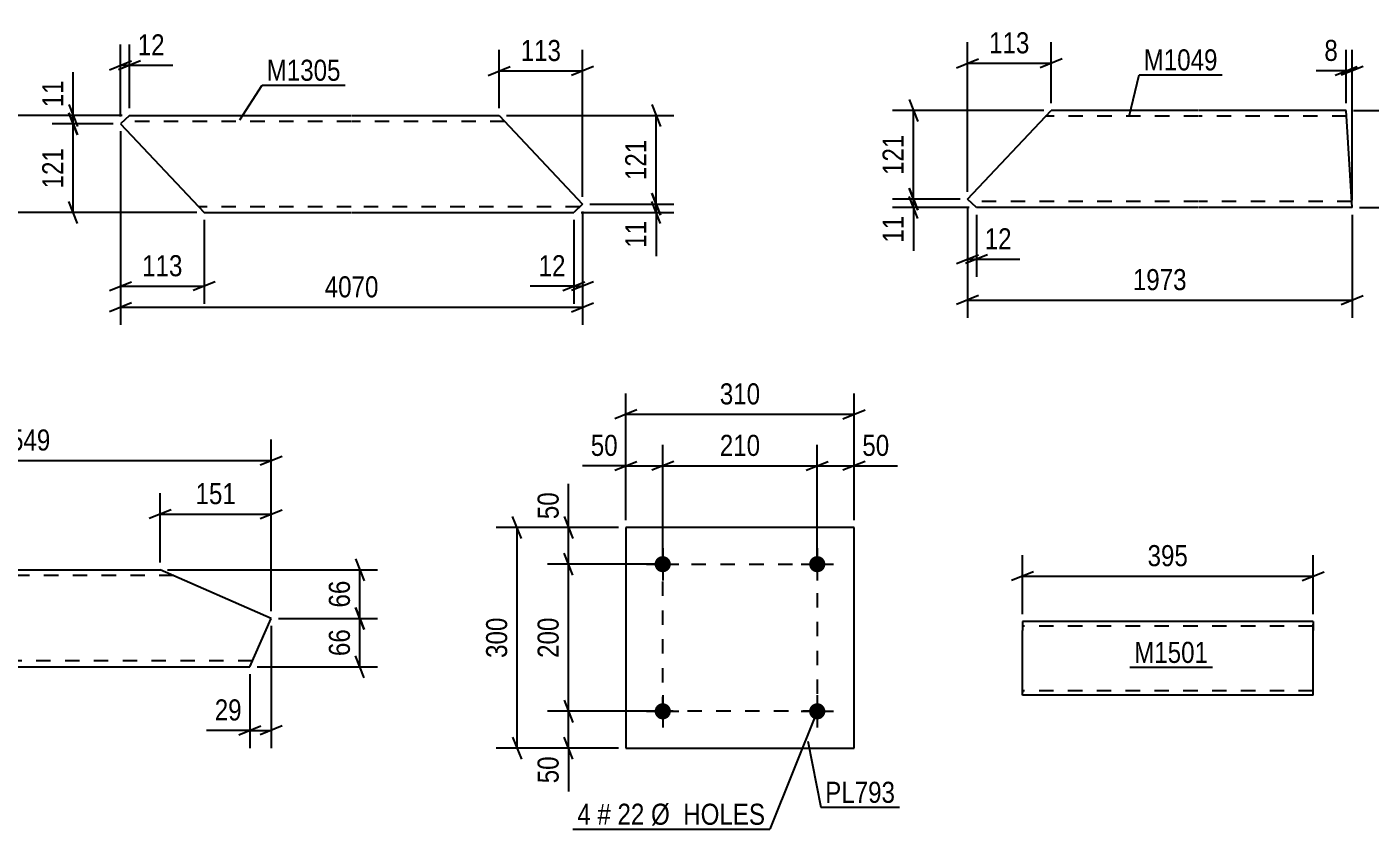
# Model space of a CAD drawing. Header units: millimetres. Extents: x -2250 to 594, y 0 to 1057.
# Drawn here: x 150.4 to 332.9, y 212.6 to 321.7 of the extents above; entities that cross this region are included whole.
import ezdxf

# ---------------------------------------------------------------- set-up
doc = ezdxf.new("R2010")
doc.units = ezdxf.units.MM
doc.linetypes.add('DXK_LINE_DOT2', pattern=[3.9198, 1.9599, -1.9599])
doc.styles.add('Arial', font='ARIAL.TTF', dxfattribs={"height": 0.2})
doc.styles.add('Arial Narrow', font='ARIALN.TTF', dxfattribs={"height": 0.2})

# ---------------------------------------------------------------- blocks, each defined once
blk = doc.blocks.new('Part-761553754-12325 - 12324')
at = {"color": 2, "linetype": 'Continuous'}
for p, q in [((285.67, 240.84), (285.67, 239.64)), ((325.17, 240.84), (285.67, 240.84)), ((285.67, 231.58), (285.67, 239.64)), ((325.17, 240.84), (325.17, 240.75)), ((325.17, 240.75), (325.17, 239.64)), ((325.17, 230.84), (325.17, 239.64)), ((285.67, 230.93), (285.67, 231.58)), ((285.67, 230.84), (285.67, 230.93)), ((325.17, 230.84), (285.67, 230.84))]:
    blk.add_line(p, q, dxfattribs=at)
at = {"color": 7, "linetype": 'DXK_LINE_DOT2'}
for p, q in [((325.17, 240.24), (285.67, 240.24)), ((325.17, 239.64), (325.17, 240.48)), ((285.67, 231.58), (285.67, 231.19)), ((285.67, 231.44), (285.67, 231.48)), ((325.17, 231.44), (285.67, 231.44)), ((285.67, 230.84), (285.67, 230.84)), ((325.17, 231.44), (325.17, 231.48))]:
    blk.add_line(p, q, dxfattribs=at)
blk = doc.blocks.new('Part-761553754-12349 - 12348')
at = {"color": 2, "linetype": 'Continuous'}
for p, q in [((126.91, 236.29), (116.24, 247.89)), ((116.24, 247.89), (148.38, 247.89)), ((148.48, 247.89), (168.48, 247.89)), ((183.56, 241.28), (168.48, 247.89)), ((180.67, 234.69), (183.56, 241.28)), ((126.91, 236.29), (128.38, 234.69)), ((128.38, 234.69), (148.38, 234.69)), ((148.48, 234.69), (180.67, 234.69))]:
    blk.add_line(p, q, dxfattribs=at)
at = {"color": 7, "linetype": 'DXK_LINE_DOT2'}
for p, q in [((148.38, 247.09), (116.98, 247.09)), ((170.31, 247.09), (148.48, 247.09)), ((128.27, 234.81), (126.91, 236.29)), ((127.65, 235.49), (127.59, 235.55)), ((148.38, 235.49), (127.65, 235.49)), ((181.02, 235.49), (148.48, 235.49))]:
    blk.add_line(p, q, dxfattribs=at)
blk = doc.blocks.new('Bolt-761553754-12357 - 12355')
at = {"linetype": 'Continuous'}
for points in [[(237.88, 228.65, -1), (235.68, 228.65, -1)], [(258.88, 228.65, -1), (256.68, 228.65, -1)]]:
    blk.add_hatch(color=1, dxfattribs=at).paths.add_polyline_path(points)
at = {"color": 1, "linetype": 'Continuous'}
for p, q in [((236.78, 230.85), (236.78, 226.45)), ((257.78, 230.85), (257.78, 226.45)), ((234.58, 228.65), (238.98, 228.65)), ((255.58, 228.65), (259.98, 228.65))]:
    blk.add_line(p, q, dxfattribs=at)
blk = doc.blocks.new('Part-761553754-12356 - 12355')
at = {"color": 2, "linetype": 'Continuous'}
for p, q in [((231.78, 253.65), (231.78, 223.65)), ((262.78, 253.65), (231.78, 253.65)), ((262.78, 223.65), (262.78, 253.65)), ((231.78, 223.65), (262.78, 223.65))]:
    blk.add_line(p, q, dxfattribs=at)
blk = doc.blocks.new('Bolt-761553754-12358 - 12355')
at = {"linetype": 'Continuous'}
for points in [[(237.88, 248.65, -1), (235.68, 248.65, -1)], [(258.88, 248.65, -1), (256.68, 248.65, -1)]]:
    blk.add_hatch(color=1, dxfattribs=at).paths.add_polyline_path(points)
at = {"color": 1, "linetype": 'Continuous'}
for p, q in [((236.78, 250.85), (236.78, 246.45)), ((257.78, 250.85), (257.78, 246.45)), ((234.58, 248.65), (238.98, 248.65)), ((255.58, 248.65), (259.98, 248.65))]:
    blk.add_line(p, q, dxfattribs=at)
blk = doc.blocks.new('Part-761553754-12011 - 11980')
at = {"color": 2, "linetype": 'Continuous'}
for p, q in [((164.3, 309.64), (163.09, 308.51)), ((164.3, 309.64), (194.44, 309.64)), ((194.54, 309.64), (214.54, 309.64)), ((214.54, 309.64), (225.89, 297.57)), ((163.09, 308.51), (174.44, 296.44)), ((174.44, 296.44), (194.44, 296.44)), ((194.54, 296.44), (224.69, 296.44)), ((225.89, 297.57), (224.69, 296.44))]:
    blk.add_line(p, q, dxfattribs=at)
at = {"color": 7, "linetype": 'DXK_LINE_DOT2'}
for p, q in [((194.44, 308.84), (163.44, 308.84)), ((215.29, 308.84), (194.54, 308.84)), ((194.44, 297.24), (173.69, 297.24)), ((225.54, 297.24), (194.54, 297.24))]:
    blk.add_line(p, q, dxfattribs=at)
blk = doc.blocks.new('Part-761553754-12018 - 12017')
at = {"color": 2, "linetype": 'Continuous'}
for p, q in [((278.21, 298.26), (289.56, 310.33)), ((309.56, 310.33), (289.56, 310.33)), ((329.66, 310.33), (309.66, 310.33)), ((330.47, 297.13), (329.66, 310.33)), ((279.41, 297.13), (278.21, 298.26)), ((309.56, 297.13), (279.41, 297.13)), ((330.47, 297.13), (309.66, 297.13))]:
    blk.add_line(p, q, dxfattribs=at)
at = {"color": 7, "linetype": 'DXK_LINE_DOT2'}
for p, q in [((309.56, 309.53), (288.81, 309.53)), ((329.71, 309.53), (309.66, 309.53)), ((309.56, 297.93), (278.56, 297.93)), ((330.42, 297.93), (309.66, 297.93)), ((330.42, 297.93), (330.42, 297.99))]:
    blk.add_line(p, q, dxfattribs=at)
blk = doc.blocks.new('Rectangle-761553754-17913 - 12355')
at = {"color": 1, "linetype": 'DXK_LINE_DOT2'}
blk.add_lwpolyline([(236.78, 248.65), (257.78, 248.65), (257.78, 228.65), (236.78, 228.65), (236.78, 248.65)], close=True, dxfattribs=at)
blk = doc.blocks.new('StraightDimension-761553754-13054 - 12324')
at = {"color": 7, "linetype": 'Continuous'}
for p, q in [((285.67, 241.84), (285.67, 249.88)), ((325.17, 241.84), (325.17, 249.88)), ((287.17, 247.63), (284.17, 246.43)), ((285.67, 247.03), (325.17, 247.03)), ((323.67, 246.43), (326.67, 247.63))]:
    blk.add_line(p, q, dxfattribs=at)
at = {"color": 0}
blk.add_wipeout([(308.76, 247.78), (308.76, 251.98), (302.08, 251.98), (302.08, 247.78)], dxfattribs=at)
at = {"color": 3, "style": 'Arial Narrow'}
blk.add_text('395', height=2.863, dxfattribs=at).set_placement((302.68, 248.38))
blk = doc.blocks.new('StraightDimension-761553754-17732 - 12348')
at = {"color": 7, "linetype": 'Continuous'}
for p, q in [((184.56, 241.28), (198.01, 241.28)), ((195.01, 242.78), (196.21, 239.78)), ((195.61, 234.69), (195.61, 241.28)), ((196.21, 233.19), (195.01, 236.19)), ((181.67, 234.69), (198.01, 234.69))]:
    blk.add_line(p, q, dxfattribs=at)
at = {"color": 0}
blk.add_wipeout([(194.86, 240.41), (190.66, 240.41), (190.66, 235.56), (194.86, 235.56)], dxfattribs=at)
at = {"color": 3, "style": 'Arial Narrow'}
blk.add_text('66', height=2.863, rotation=90.0002, dxfattribs=at).set_placement((194.26, 236.16))
blk = doc.blocks.new('StraightDimension-761553754-13098 - 12348')
at = {"color": 7, "linetype": 'Continuous'}
for p, q in [((116.24, 248.89), (116.24, 265.6)), ((183.56, 242.28), (183.56, 265.6)), ((117.74, 263.35), (114.74, 262.15)), ((182.06, 262.15), (185.06, 263.35)), ((116.24, 262.75), (183.56, 262.75))]:
    blk.add_line(p, q, dxfattribs=at)
at = {"color": 0}
blk.add_wipeout([(154.16, 263.5), (154.16, 267.7), (145.64, 267.7), (145.64, 263.5)], dxfattribs=at)
at = {"color": 3, "style": 'Arial Narrow'}
blk.add_text('1549', height=2.863, dxfattribs=at).set_placement((146.24, 264.1))
blk = doc.blocks.new('StraightDimension-761553754-13082 - 12348')
at = {"color": 7, "linetype": 'Continuous'}
for p, q in [((168.48, 248.89), (168.48, 258.31)), ((183.56, 242.28), (183.56, 258.31)), ((169.98, 256.06), (166.98, 254.86)), ((182.06, 254.86), (185.06, 256.06)), ((168.48, 255.46), (183.56, 255.46))]:
    blk.add_line(p, q, dxfattribs=at)
at = {"color": 0}
blk.add_wipeout([(179.36, 256.21), (179.36, 260.41), (172.68, 260.41), (172.68, 256.21)], dxfattribs=at)
at = {"color": 3, "style": 'Arial Narrow'}
blk.add_text('151', height=2.863, dxfattribs=at).set_placement((173.28, 256.81))
blk = doc.blocks.new('StraightDimension-761553754-13074 - 12348')
at = {"color": 7, "linetype": 'Continuous'}
for p, q in [((183.56, 240.28), (183.56, 223.66)), ((180.67, 233.69), (180.67, 223.66)), ((179.17, 225.46), (182.17, 226.66)), ((185.06, 226.66), (182.06, 225.46)), ((180.67, 226.06), (183.56, 226.06))]:
    blk.add_line(p, q, dxfattribs=at)
at = {"color": 0}
blk.add_wipeout([(180.14, 226.81), (180.14, 231.01), (175.29, 231.01), (175.29, 226.81)], dxfattribs=at)
at = {"color": 7, "linetype": 'Continuous'}
blk.add_line((180.67, 226.06), (174.76, 226.06), dxfattribs=at)
blk.add_line((180.67, 226.06), (174.76, 226.06), dxfattribs=at)
at = {"color": 3, "style": 'Arial Narrow'}
blk.add_text('29', height=2.863, dxfattribs=at).set_placement((175.89, 227.41))
blk = doc.blocks.new('StraightDimension-761553754-17731 - 12348')
at = {"color": 7, "linetype": 'Continuous'}
for p, q in [((195.01, 249.39), (196.21, 246.39)), ((169.48, 247.89), (198.01, 247.89)), ((195.61, 241.28), (195.61, 247.89)), ((184.56, 241.28), (198.01, 241.28)), ((196.21, 239.78), (195.01, 242.78))]:
    blk.add_line(p, q, dxfattribs=at)
at = {"color": 0}
blk.add_wipeout([(194.86, 247.01), (190.66, 247.01), (190.66, 242.16), (194.86, 242.16)], dxfattribs=at)
at = {"color": 3, "style": 'Arial Narrow'}
blk.add_text('66', height=2.863, rotation=90.0002, dxfattribs=at).set_placement((194.26, 242.76))
blk = doc.blocks.new('StraightDimension-761553754-13102 - 12355')
at = {"color": 7, "linetype": 'Continuous'}
for p, q in [((223.38, 255.15), (224.58, 252.15)), ((230.78, 253.65), (221.13, 253.65)), ((223.98, 248.65), (223.98, 253.65)), ((224.58, 247.15), (223.38, 250.15)), ((235.78, 248.65), (221.13, 248.65))]:
    blk.add_line(p, q, dxfattribs=at)
at = {"color": 0}
blk.add_wipeout([(223.23, 259.03), (219.03, 259.03), (219.03, 254.17), (223.23, 254.17)], dxfattribs=at)
at = {"color": 7, "linetype": 'Continuous'}
blk.add_line((223.98, 253.65), (223.98, 259.55), dxfattribs=at)
blk.add_line((223.98, 253.65), (223.98, 259.55), dxfattribs=at)
at = {"color": 3, "style": 'Arial Narrow'}
blk.add_text('50', height=2.863, rotation=90.0002, dxfattribs=at).set_placement((222.63, 254.77))
blk = doc.blocks.new('StraightDimension-761553754-13103 - 12355')
at = {"color": 7, "linetype": 'Continuous'}
for p, q in [((224.58, 247.15), (223.38, 250.15)), ((235.78, 248.65), (221.13, 248.65)), ((223.98, 228.65), (223.98, 248.65)), ((223.38, 230.15), (224.58, 227.15)), ((235.78, 228.65), (221.13, 228.65))]:
    blk.add_line(p, q, dxfattribs=at)
at = {"color": 0}
blk.add_wipeout([(223.23, 241.99), (219.03, 241.99), (219.03, 235.31), (223.23, 235.31)], dxfattribs=at)
at = {"color": 3, "style": 'Arial Narrow'}
blk.add_text('200', height=2.863, rotation=90.0002, dxfattribs=at).set_placement((222.63, 235.91))
blk = doc.blocks.new('StraightDimension-761553754-13104 - 12355')
at = {"color": 7, "linetype": 'Continuous'}
for p, q in [((223.38, 230.15), (224.58, 227.15)), ((235.78, 228.65), (221.13, 228.65)), ((223.98, 223.65), (223.98, 228.65)), ((224.58, 222.15), (223.38, 225.15)), ((230.78, 223.65), (221.13, 223.65))]:
    blk.add_line(p, q, dxfattribs=at)
at = {"color": 0}
blk.add_wipeout([(223.23, 223.12), (219.03, 223.12), (219.03, 218.27), (223.23, 218.27)], dxfattribs=at)
at = {"color": 7, "linetype": 'Continuous'}
blk.add_line((223.98, 223.65), (223.98, 217.74), dxfattribs=at)
blk.add_line((223.98, 223.65), (223.98, 217.74), dxfattribs=at)
at = {"color": 3, "style": 'Arial Narrow'}
blk.add_text('50', height=2.863, rotation=90.0002, dxfattribs=at).set_placement((222.63, 218.87))
blk = doc.blocks.new('StraightDimension-761553754-13114 - 12355')
at = {"color": 7, "linetype": 'Continuous'}
for p, q in [((217.58, 252.15), (216.38, 255.15)), ((230.78, 253.65), (214.13, 253.65)), ((216.98, 223.65), (216.98, 253.65)), ((216.38, 225.15), (217.58, 222.15)), ((230.78, 223.65), (214.13, 223.65))]:
    blk.add_line(p, q, dxfattribs=at)
at = {"color": 0}
blk.add_wipeout([(216.23, 241.99), (212.03, 241.99), (212.03, 235.31), (216.23, 235.31)], dxfattribs=at)
at = {"color": 3, "style": 'Arial Narrow'}
blk.add_text('300', height=2.863, rotation=90.0002, dxfattribs=at).set_placement((215.63, 235.91))
blk = doc.blocks.new('StraightDimension-761553754-13118 - 12355')
at = {"color": 7, "linetype": 'Continuous'}
for p, q in [((257.78, 249.65), (257.78, 264.87)), ((262.78, 254.65), (262.78, 264.87)), ((256.28, 261.42), (259.28, 262.62)), ((257.78, 262.02), (262.78, 262.02)), ((264.28, 262.62), (261.28, 261.42))]:
    blk.add_line(p, q, dxfattribs=at)
at = {"color": 0}
blk.add_wipeout([(268.17, 262.77), (268.17, 266.97), (263.31, 266.97), (263.31, 262.77)], dxfattribs=at)
at = {"color": 7, "linetype": 'Continuous'}
blk.add_line((262.78, 262.02), (268.69, 262.02), dxfattribs=at)
blk.add_line((262.78, 262.02), (268.69, 262.02), dxfattribs=at)
at = {"color": 3, "style": 'Arial Narrow'}
blk.add_text('50', height=2.863, dxfattribs=at).set_placement((263.91, 263.37))
blk = doc.blocks.new('StraightDimension-761553754-13119 - 12355')
at = {"color": 7, "linetype": 'Continuous'}
for p, q in [((236.78, 249.65), (236.78, 264.87)), ((257.78, 249.65), (257.78, 264.87)), ((238.28, 262.62), (235.28, 261.42)), ((236.78, 262.02), (257.78, 262.02)), ((256.28, 261.42), (259.28, 262.62))]:
    blk.add_line(p, q, dxfattribs=at)
at = {"color": 0}
blk.add_wipeout([(250.63, 262.77), (250.63, 266.97), (243.94, 266.97), (243.94, 262.77)], dxfattribs=at)
at = {"color": 3, "style": 'Arial Narrow'}
blk.add_text('210', height=2.863, dxfattribs=at).set_placement((244.54, 263.37))
blk = doc.blocks.new('StraightDimension-761553754-13120 - 12355')
at = {"color": 7, "linetype": 'Continuous'}
for p, q in [((231.78, 254.65), (231.78, 264.87)), ((236.78, 249.65), (236.78, 264.87)), ((230.28, 261.42), (233.28, 262.62)), ((231.78, 262.02), (236.78, 262.02)), ((238.28, 262.62), (235.28, 261.42))]:
    blk.add_line(p, q, dxfattribs=at)
at = {"color": 0}
blk.add_wipeout([(231.26, 262.77), (231.26, 266.97), (226.4, 266.97), (226.4, 262.77)], dxfattribs=at)
at = {"color": 7, "linetype": 'Continuous'}
blk.add_line((231.78, 262.02), (225.88, 262.02), dxfattribs=at)
blk.add_line((231.78, 262.02), (225.88, 262.02), dxfattribs=at)
at = {"color": 3, "style": 'Arial Narrow'}
blk.add_text('50', height=2.863, dxfattribs=at).set_placement((227, 263.37))
blk = doc.blocks.new('StraightDimension-761553754-13134 - 12355')
at = {"color": 7, "linetype": 'Continuous'}
for p, q in [((231.78, 254.65), (231.78, 271.87)), ((262.78, 254.65), (262.78, 271.87)), ((233.28, 269.62), (230.28, 268.42)), ((231.78, 269.02), (262.78, 269.02)), ((261.28, 268.42), (264.28, 269.62))]:
    blk.add_line(p, q, dxfattribs=at)
at = {"color": 0}
blk.add_wipeout([(250.63, 269.77), (250.63, 273.97), (243.94, 273.97), (243.94, 269.77)], dxfattribs=at)
at = {"color": 3, "style": 'Arial Narrow'}
blk.add_text('310', height=2.863, dxfattribs=at).set_placement((244.54, 270.37))
blk = doc.blocks.new('StraightDimension-761553754-12501 - 11980')
at = {"color": 7, "linetype": 'Continuous'}
for p, q in [((163.09, 307.51), (163.09, 281.17)), ((225.89, 296.57), (225.89, 281.17)), ((164.59, 284.17), (161.59, 282.97)), ((163.09, 283.57), (225.89, 283.57)), ((224.39, 282.97), (227.39, 284.17))]:
    blk.add_line(p, q, dxfattribs=at)
at = {"color": 0}
blk.add_wipeout([(198.75, 284.32), (198.75, 288.52), (190.24, 288.52), (190.24, 284.32)], dxfattribs=at)
at = {"color": 3, "style": 'Arial Narrow'}
blk.add_text('4070', height=2.863, dxfattribs=at).set_placement((190.84, 284.92))
blk = doc.blocks.new('StraightDimension-761553754-12477 - 11980')
at = {"color": 7, "linetype": 'Continuous'}
for p, q in [((214.54, 310.64), (214.54, 318.55)), ((225.89, 298.57), (225.89, 318.55)), ((213.04, 315.1), (216.04, 316.3)), ((227.39, 316.3), (224.39, 315.1)), ((214.54, 315.7), (225.89, 315.7))]:
    blk.add_line(p, q, dxfattribs=at)
at = {"color": 0}
blk.add_wipeout([(223.56, 316.45), (223.56, 320.65), (216.87, 320.65), (216.87, 316.45)], dxfattribs=at)
at = {"color": 3, "style": 'Arial Narrow'}
blk.add_text('113', height=2.863, dxfattribs=at).set_placement((217.47, 317.05))
blk = doc.blocks.new('StraightDimension-761553754-12469 - 11980')
at = {"color": 7, "linetype": 'Continuous'}
for p, q in [((225.89, 296.57), (225.89, 284.04)), ((224.69, 295.44), (224.69, 284.04)), ((223.19, 285.84), (226.19, 287.04)), ((227.39, 287.04), (224.39, 285.84)), ((224.69, 286.44), (225.89, 286.44))]:
    blk.add_line(p, q, dxfattribs=at)
at = {"color": 0}
blk.add_wipeout([(224.16, 287.19), (224.16, 291.39), (219.31, 291.39), (219.31, 287.19)], dxfattribs=at)
at = {"color": 7, "linetype": 'Continuous'}
blk.add_line((224.69, 286.44), (218.78, 286.44), dxfattribs=at)
blk.add_line((224.69, 286.44), (218.78, 286.44), dxfattribs=at)
at = {"color": 3, "style": 'Arial Narrow'}
blk.add_text('12', height=2.863, dxfattribs=at).set_placement((219.91, 287.79))
blk = doc.blocks.new('StraightDimension-761553754-12481 - 11980')
at = {"color": 7, "linetype": 'Continuous'}
for p, q in [((163.09, 309.51), (163.09, 319.31)), ((164.3, 310.64), (164.3, 319.31)), ((161.59, 315.86), (164.59, 317.06)), ((165.8, 317.06), (162.8, 315.86)), ((163.09, 316.46), (164.3, 316.46))]:
    blk.add_line(p, q, dxfattribs=at)
at = {"color": 0}
blk.add_wipeout([(169.68, 317.21), (169.68, 321.41), (164.82, 321.41), (164.82, 317.21)], dxfattribs=at)
at = {"color": 7, "linetype": 'Continuous'}
blk.add_line((164.3, 316.46), (170.2, 316.46), dxfattribs=at)
blk.add_line((164.3, 316.46), (170.2, 316.46), dxfattribs=at)
at = {"color": 3, "style": 'Arial Narrow'}
blk.add_text('12', height=2.863, dxfattribs=at).set_placement((165.42, 317.81))
blk = doc.blocks.new('StraightDimension-761553754-12473 - 11980')
at = {"color": 7, "linetype": 'Continuous'}
for p, q in [((163.09, 307.51), (163.09, 284.04)), ((174.44, 295.44), (174.44, 284.04)), ((161.59, 285.84), (164.59, 287.04)), ((175.94, 287.04), (172.94, 285.84)), ((163.09, 286.44), (174.44, 286.44))]:
    blk.add_line(p, q, dxfattribs=at)
at = {"color": 0}
blk.add_wipeout([(172.11, 287.19), (172.11, 291.39), (165.42, 291.39), (165.42, 287.19)], dxfattribs=at)
at = {"color": 3, "style": 'Arial Narrow'}
blk.add_text('113', height=2.863, dxfattribs=at).set_placement((166.02, 287.79))
blk = doc.blocks.new('StraightDimension-761553754-16610 - 11980')
at = {"color": 7, "linetype": 'Continuous'}
for p, q in [((156.05, 311.14), (157.25, 308.14)), ((163.3, 309.64), (153.8, 309.64)), ((157.25, 307.01), (156.05, 310.01)), ((156.65, 308.51), (156.65, 309.64)), ((162.09, 308.51), (153.8, 308.51))]:
    blk.add_line(p, q, dxfattribs=at)
at = {"color": 0}
blk.add_wipeout([(155.9, 315.02), (151.7, 315.02), (151.7, 310.16), (155.9, 310.16)], dxfattribs=at)
at = {"color": 7, "linetype": 'Continuous'}
blk.add_line((156.65, 309.64), (156.65, 315.55), dxfattribs=at)
blk.add_line((156.65, 309.64), (156.65, 315.55), dxfattribs=at)
at = {"color": 3, "style": 'Arial Narrow'}
blk.add_text('11', height=2.863, rotation=90.0002, dxfattribs=at).set_placement((155.3, 310.76))
blk = doc.blocks.new('StraightDimension-761553754-16611 - 11980')
at = {"color": 7, "linetype": 'Continuous'}
for p, q in [((156.05, 310.01), (157.25, 307.01)), ((162.09, 308.51), (153.8, 308.51)), ((156.65, 296.44), (156.65, 308.51)), ((157.25, 294.94), (156.05, 297.94)), ((173.44, 296.44), (153.8, 296.44))]:
    blk.add_line(p, q, dxfattribs=at)
at = {"color": 0}
blk.add_wipeout([(155.9, 305.82), (151.7, 305.82), (151.7, 299.13), (155.9, 299.13)], dxfattribs=at)
at = {"color": 3, "style": 'Arial Narrow'}
blk.add_text('121', height=2.863, rotation=90.0002, dxfattribs=at).set_placement((155.3, 299.73))
blk = doc.blocks.new('StraightDimension-761553754-16896 - 11980')
at = {"color": 7, "linetype": 'Continuous'}
for p, q in [((235.29, 311.14), (236.49, 308.14)), ((215.54, 309.64), (238.29, 309.64)), ((235.89, 297.57), (235.89, 309.64)), ((236.49, 296.07), (235.29, 299.07)), ((226.89, 297.57), (238.29, 297.57))]:
    blk.add_line(p, q, dxfattribs=at)
at = {"color": 0}
blk.add_wipeout([(235.14, 306.95), (230.94, 306.95), (230.94, 300.26), (235.14, 300.26)], dxfattribs=at)
at = {"color": 3, "style": 'Arial Narrow'}
blk.add_text('121', height=2.863, rotation=90.0002, dxfattribs=at).set_placement((234.54, 300.86))
blk = doc.blocks.new('StraightDimension-761553754-16897 - 11980')
at = {"color": 7, "linetype": 'Continuous'}
for p, q in [((235.29, 299.07), (236.49, 296.07)), ((236.49, 294.94), (235.29, 297.94)), ((225.69, 296.44), (238.29, 296.44)), ((226.89, 297.57), (238.29, 297.57)), ((235.89, 296.44), (235.89, 297.57))]:
    blk.add_line(p, q, dxfattribs=at)
at = {"color": 0}
blk.add_wipeout([(235.14, 295.91), (230.94, 295.91), (230.94, 291.06), (235.14, 291.06)], dxfattribs=at)
at = {"color": 7, "linetype": 'Continuous'}
blk.add_line((235.89, 296.44), (235.89, 290.53), dxfattribs=at)
blk.add_line((235.89, 296.44), (235.89, 290.53), dxfattribs=at)
at = {"color": 3, "style": 'Arial Narrow'}
blk.add_text('11', height=2.863, rotation=90.0002, dxfattribs=at).set_placement((234.54, 291.66))
blk = doc.blocks.new('StraightDimension-761553754-16941 - 11980')
at = {"color": 7, "linetype": 'Continuous'}
for p, q in [((148.94, 308.14), (147.74, 311.14)), ((163.3, 309.64), (145.49, 309.64)), ((148.34, 296.44), (148.34, 309.64)), ((147.74, 297.94), (148.94, 294.94)), ((173.44, 296.44), (145.49, 296.44))]:
    blk.add_line(p, q, dxfattribs=at)
at = {"color": 0}
blk.add_wipeout([(147.59, 306.98), (143.39, 306.98), (143.39, 299.1), (147.59, 299.1)], dxfattribs=at)
at = {"color": 3, "style": 'Arial'}
blk.add_text('132', height=2.865, rotation=90.0002, dxfattribs=at).set_placement((146.99, 299.7))
blk = doc.blocks.new('StraightDimension-761553754-12513 - 12017')
at = {"color": 7, "linetype": 'Continuous'}
for p, q in [((278.21, 297.26), (278.21, 287.7)), ((279.41, 296.13), (279.41, 287.7)), ((276.71, 289.5), (279.71, 290.7)), ((280.91, 290.7), (277.91, 289.5)), ((278.21, 290.1), (279.41, 290.1))]:
    blk.add_line(p, q, dxfattribs=at)
at = {"color": 0}
blk.add_wipeout([(284.8, 290.85), (284.8, 295.05), (279.94, 295.05), (279.94, 290.85)], dxfattribs=at)
at = {"color": 7, "linetype": 'Continuous'}
blk.add_line((279.41, 290.1), (285.32, 290.1), dxfattribs=at)
blk.add_line((279.41, 290.1), (285.32, 290.1), dxfattribs=at)
at = {"color": 3, "style": 'Arial Narrow'}
blk.add_text('12', height=2.863, dxfattribs=at).set_placement((280.54, 291.45))
blk = doc.blocks.new('StraightDimension-761553754-12505 - 12017')
at = {"color": 7, "linetype": 'Continuous'}
for p, q in [((329.66, 311.33), (329.66, 318.56)), ((330.47, 298.13), (330.47, 318.56)), ((328.16, 315.11), (331.16, 316.31)), ((331.97, 316.31), (328.97, 315.11)), ((329.66, 315.71), (330.47, 315.71))]:
    blk.add_line(p, q, dxfattribs=at)
at = {"color": 0}
blk.add_wipeout([(329.14, 316.46), (329.14, 320.66), (326.11, 320.66), (326.11, 316.46)], dxfattribs=at)
at = {"color": 7, "linetype": 'Continuous'}
blk.add_line((329.66, 315.71), (325.58, 315.71), dxfattribs=at)
blk.add_line((329.66, 315.71), (325.58, 315.71), dxfattribs=at)
at = {"color": 3, "style": 'Arial Narrow'}
blk.add_text('8', height=2.86, dxfattribs=at).set_placement((326.71, 317.06))
blk = doc.blocks.new('StraightDimension-761553754-12525 - 12017')
at = {"color": 7, "linetype": 'Continuous'}
for p, q in [((341.07, 308.83), (339.87, 311.83)), ((330.66, 310.33), (342.87, 310.33)), ((340.47, 297.13), (340.47, 310.33)), ((339.87, 298.63), (341.07, 295.63)), ((331.47, 297.13), (342.87, 297.13))]:
    blk.add_line(p, q, dxfattribs=at)
at = {"color": 0}
blk.add_wipeout([(339.72, 307.08), (335.52, 307.08), (335.52, 300.39), (339.72, 300.39)], dxfattribs=at)
at = {"color": 3, "style": 'Arial Narrow'}
blk.add_text('132', height=2.863, rotation=90.0002, dxfattribs=at).set_placement((339.12, 300.99))
blk = doc.blocks.new('StraightDimension-761553754-12509 - 12017')
at = {"color": 7, "linetype": 'Continuous'}
for p, q in [((278.21, 299.26), (278.21, 319.59)), ((289.56, 311.33), (289.56, 319.59)), ((276.71, 316.14), (279.71, 317.34)), ((278.21, 316.74), (289.56, 316.74)), ((291.06, 317.34), (288.06, 316.14))]:
    blk.add_line(p, q, dxfattribs=at)
at = {"color": 0}
blk.add_wipeout([(287.23, 317.49), (287.23, 321.69), (280.54, 321.69), (280.54, 317.49)], dxfattribs=at)
at = {"color": 3, "style": 'Arial Narrow'}
blk.add_text('113', height=2.863, dxfattribs=at).set_placement((281.14, 318.09))
blk = doc.blocks.new('StraightDimension-761553754-17013 - 12017')
at = {"color": 7, "linetype": 'Continuous'}
for p, q in [((270.27, 311.83), (271.47, 308.83)), ((288.56, 310.33), (268.02, 310.33)), ((270.87, 298.26), (270.87, 310.33)), ((271.47, 296.76), (270.27, 299.76)), ((277.21, 298.26), (268.02, 298.26))]:
    blk.add_line(p, q, dxfattribs=at)
at = {"color": 0}
blk.add_wipeout([(270.12, 307.64), (265.92, 307.64), (265.92, 300.96), (270.12, 300.96)], dxfattribs=at)
at = {"color": 3, "style": 'Arial Narrow'}
blk.add_text('121', height=2.863, rotation=90.0002, dxfattribs=at).set_placement((269.52, 301.56))
blk = doc.blocks.new('StraightDimension-761553754-12531 - 12017')
at = {"color": 7, "linetype": 'Continuous'}
for p, q in [((278.21, 297.26), (278.21, 282.15)), ((330.47, 296.13), (330.47, 282.15)), ((279.71, 285.15), (276.71, 283.95)), ((328.97, 283.95), (331.97, 285.15)), ((278.21, 284.55), (330.47, 284.55))]:
    blk.add_line(p, q, dxfattribs=at)
at = {"color": 0}
blk.add_wipeout([(308.6, 285.3), (308.6, 289.5), (300.08, 289.5), (300.08, 285.3)], dxfattribs=at)
at = {"color": 3, "style": 'Arial Narrow'}
blk.add_text('1973', height=2.863, dxfattribs=at).set_placement((300.68, 285.9))
blk = doc.blocks.new('StraightDimension-761553754-17014 - 12017')
at = {"color": 7, "linetype": 'Continuous'}
for p, q in [((270.27, 299.76), (271.47, 296.76)), ((277.21, 298.26), (268.02, 298.26)), ((271.47, 295.63), (270.27, 298.63)), ((270.87, 297.13), (270.87, 298.26)), ((278.41, 297.13), (268.02, 297.13))]:
    blk.add_line(p, q, dxfattribs=at)
at = {"color": 0}
blk.add_wipeout([(270.12, 296.61), (265.92, 296.61), (265.92, 291.75), (270.12, 291.75)], dxfattribs=at)
at = {"color": 7, "linetype": 'Continuous'}
blk.add_line((270.87, 297.13), (270.87, 291.23), dxfattribs=at)
blk.add_line((270.87, 297.13), (270.87, 291.23), dxfattribs=at)
at = {"color": 3, "style": 'Arial Narrow'}
blk.add_text('11', height=2.863, rotation=90.0002, dxfattribs=at).set_placement((269.52, 292.35))
blk = doc.blocks.new('Mark-761553754-13448 - 12324')
at = {"color": 0}
blk.add_wipeout([(310.91, 235.23), (310.91, 238.23), (300.86, 238.23), (300.86, 235.23)], dxfattribs=at)
blk.add_wipeout([(310.91, 235.23), (310.91, 238.23), (300.86, 238.23), (300.86, 235.23)], dxfattribs=at)
at = {"color": 30, "linetype": 'Continuous'}
blk.add_line((300.26, 234.63), (311.51, 234.63), dxfattribs=at)
at = {"color": 3, "style": 'Arial Narrow'}
blk.add_text('M1501', height=2.863, dxfattribs=at).set_placement((300.86, 235.23))
blk = doc.blocks.new('Mark-761553754-13460 - 12355')
at = {"color": 0}
blk.add_wipeout([(268.36, 216.21), (268.36, 219.21), (258.86, 219.21), (258.86, 216.21)], dxfattribs=at)
blk.add_wipeout([(268.36, 216.21), (268.36, 219.21), (258.86, 219.21), (258.86, 216.21)], dxfattribs=at)
at = {"color": 30, "linetype": 'Continuous'}
for p, q in [((256.49, 224.59), (258.26, 215.61)), ((258.26, 215.61), (268.96, 215.61))]:
    blk.add_line(p, q, dxfattribs=at)
at = {"color": 3, "style": 'Arial Narrow'}
blk.add_text('PL793', height=2.863, dxfattribs=at).set_placement((258.86, 216.21))
blk = doc.blocks.new('MarkSet-761553754-17790 - 12355')
at = {"color": 0}
blk.add_wipeout([(227, 213.23), (227, 216.23), (225.18, 216.23), (225.18, 213.23)], dxfattribs=at)
blk.add_wipeout([(227, 213.23), (227, 216.23), (225.18, 216.23), (225.18, 213.23)], dxfattribs=at)
at = {"color": 3, "style": 'Arial Narrow'}
blk.add_text('4', height=2.86, dxfattribs=at).set_placement((225.18, 213.23))
at = {"color": 0}
blk.add_wipeout([(229.73, 213.23), (229.73, 216.23), (227.9, 216.23), (227.9, 213.23)], dxfattribs=at)
blk.add_wipeout([(229.73, 213.23), (229.73, 216.23), (227.9, 216.23), (227.9, 213.23)], dxfattribs=at)
at = {"color": 3, "style": 'Arial Narrow'}
blk.add_text('#', height=2.86, dxfattribs=at).set_placement((227.9, 213.23))
at = {"color": 0}
blk.add_wipeout([(234.29, 213.23), (234.29, 216.23), (230.63, 216.23), (230.63, 213.23)], dxfattribs=at)
blk.add_wipeout([(234.29, 213.23), (234.29, 216.23), (230.63, 216.23), (230.63, 213.23)], dxfattribs=at)
at = {"color": 3, "style": 'Arial Narrow'}
blk.add_text('22', height=2.863, dxfattribs=at).set_placement((230.63, 213.23))
at = {"color": 0}
blk.add_wipeout([(250.72, 213.23), (250.72, 216.23), (235.19, 216.23), (235.19, 213.23)], dxfattribs=at)
blk.add_wipeout([(250.72, 213.23), (250.72, 216.23), (235.19, 216.23), (235.19, 213.23)], dxfattribs=at)
at = {"color": 7, "linetype": 'Continuous'}
for p in [(257.78, 228.65), (224.58, 212.63)]:
    blk.add_line(p, (251.32, 212.63), dxfattribs=at)
at = {"color": 3, "style": 'Arial Narrow'}
blk.add_text('Ø  HOLES', height=2.863, dxfattribs=at).set_placement((235.19, 213.23))
blk = doc.blocks.new('Mark-761553754-13361 - 11980')
at = {"color": 0}
blk.add_wipeout([(193, 314.36), (193, 317.36), (182.95, 317.36), (182.95, 314.36)], dxfattribs=at)
blk.add_wipeout([(193, 314.36), (193, 317.36), (182.95, 317.36), (182.95, 314.36)], dxfattribs=at)
at = {"color": 30, "linetype": 'Continuous'}
for p, q in [((179.32, 309.07), (182.35, 313.76)), ((182.35, 313.76), (193.6, 313.76))]:
    blk.add_line(p, q, dxfattribs=at)
at = {"color": 3, "style": 'Arial Narrow'}
blk.add_text('M1305', height=2.863, dxfattribs=at).set_placement((182.95, 314.36))
blk = doc.blocks.new('Mark-761553754-13364 - 12017')
at = {"color": 0}
blk.add_wipeout([(312.2, 315.77), (312.2, 318.77), (302.15, 318.77), (302.15, 315.77)], dxfattribs=at)
blk.add_wipeout([(312.2, 315.77), (312.2, 318.77), (302.15, 318.77), (302.15, 315.77)], dxfattribs=at)
at = {"color": 30, "linetype": 'Continuous'}
for p, q in [((300.17, 309.51), (301.55, 315.17)), ((301.55, 315.17), (312.8, 315.17))]:
    blk.add_line(p, q, dxfattribs=at)
at = {"color": 3, "style": 'Arial Narrow'}
blk.add_text('M1049', height=2.863, dxfattribs=at).set_placement((302.15, 315.77))

msp = doc.modelspace()

# ---------------------------------------------------------------- block references
for name in ['Part-761553754-12011 - 11980', 'Part-761553754-12018 - 12017', 'Part-761553754-12356 - 12355', 'StraightDimension-761553754-13054 - 12324', 'Bolt-761553754-12358 - 12355', 'Rectangle-761553754-17913 - 12355', 'Part-761553754-12349 - 12348', 'Part-761553754-12325 - 12324', 'Bolt-761553754-12357 - 12355']:
    msp.add_blockref(name, (0, 0))

# ---------------------------------------------------------------- next in the draw order: block references
for name in ['StraightDimension-761553754-12481 - 11980', 'StraightDimension-761553754-12509 - 12017', 'StraightDimension-761553754-12505 - 12017', 'Mark-761553754-13364 - 12017', 'Mark-761553754-13361 - 11980', 'StraightDimension-761553754-12501 - 11980', 'StraightDimension-761553754-12513 - 12017', 'StraightDimension-761553754-13118 - 12355', 'StraightDimension-761553754-13102 - 12355', 'StraightDimension-761553754-17732 - 12348', 'Mark-761553754-13448 - 12324', 'Mark-761553754-13460 - 12355']:
    msp.add_blockref(name, (0, 0))

# ---------------------------------------------------------------- next in the draw order: block references
for name in ['StraightDimension-761553754-12477 - 11980', 'StraightDimension-761553754-17013 - 12017', 'StraightDimension-761553754-12525 - 12017', 'StraightDimension-761553754-12473 - 11980', 'StraightDimension-761553754-12469 - 11980', 'StraightDimension-761553754-13098 - 12348', 'StraightDimension-761553754-13103 - 12355', 'StraightDimension-761553754-13074 - 12348']:
    msp.add_blockref(name, (0, 0))

# ---------------------------------------------------------------- next in the draw order: block references
for name in ['StraightDimension-761553754-16610 - 11980', 'StraightDimension-761553754-16896 - 11980', 'StraightDimension-761553754-12531 - 12017', 'StraightDimension-761553754-13119 - 12355', 'StraightDimension-761553754-13082 - 12348', 'StraightDimension-761553754-13104 - 12355']:
    msp.add_blockref(name, (0, 0))

# ---------------------------------------------------------------- next in the draw order: block references
for name in ['StraightDimension-761553754-16611 - 11980', 'StraightDimension-761553754-17014 - 12017', 'StraightDimension-761553754-16897 - 11980', 'StraightDimension-761553754-13114 - 12355', 'StraightDimension-761553754-17731 - 12348']:
    msp.add_blockref(name, (0, 0))

# ---------------------------------------------------------------- next in the draw order: block references
for name in ['StraightDimension-761553754-16941 - 11980', 'StraightDimension-761553754-13120 - 12355', 'MarkSet-761553754-17790 - 12355']:
    msp.add_blockref(name, (0, 0))

# ---------------------------------------------------------------- next in the draw order: block references
msp.add_blockref('StraightDimension-761553754-13134 - 12355', (0, 0))

doc.saveas('drawing.dxf')
